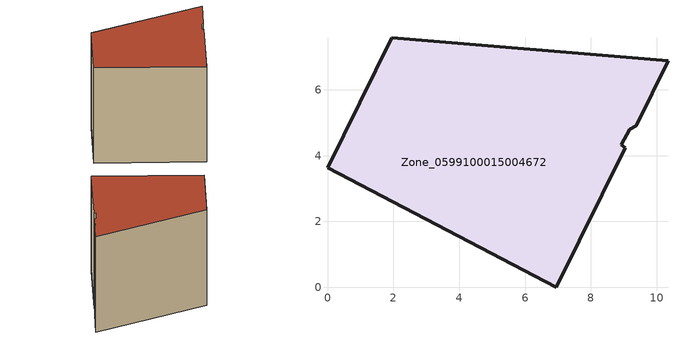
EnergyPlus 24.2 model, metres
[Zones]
Zone_0599100015004672
 floor ground (C_G): 10.34,6.88 9.37,4.91 9.17,4.81 8.92,4.32 9.04,4.24 6.95,0 0,3.62 1.95,7.58 z1.31
 wall outside (C_F): 9.37,4.91 10.34,6.88 1.95,7.58 0,3.62 6.95,0 9.04,4.24 8.92,4.32 9.17,4.81 9.37,4.91 z1.31:9.26
 roof outside (C_R): 6.95,0 9.04,4.24 8.92,4.32 9.17,4.81 9.37,4.91 10.34,6.88 1.95,7.58 0,3.62 z9.26
[BUILDING]
Pand.0599100015004672: North Axis=0; Terrain=City; Loads Convergence Tolerance Value=0.04; Temperature Convergence Tolerance Value=0.4; Solar Distribution=FullExterior; Maximum Number of Warmup Days=25; Minimum Number of Warmup Days=1
[Site:Location]
Rotterdam.The.Hague.AP_ZH_NLD Design_Conditions: Latitude=51.96; Longitude=4.45; Time Zone=1; Elevation=-4.5
[SITE:GROUNDTEMPERATURE:BUILDINGSURFACE]
18, 18, 18, 18, 18, 18, 18, 18, 18, 18, 18, 18
[MATERIAL] Thermal Absorptance=0.9; Solar Absorptance=0.7; Visible Absorptance=0.7
Name | Roughness | Thickness | Conductivity | Density | Specific Heat
G.TI.1975-1991 | MediumSmooth | 0.15 | 0.288461 | 540 | 1210
F.TI.1975-1991 | Rough | 0.3 | 0.230769 | 1920 | 840
R.TI.1975-1991 | MediumRough | 0.2 | 0.153846 | 1500 | 1000
[CONSTRUCTION]
C_G: G.TI.1975-1991
C_F: F.TI.1975-1991
C_R: R.TI.1975-1991
[ZONE]
Zone_0599100015004672: Type=1; Multiplier=1; Ceiling Height=Autocalculate; Volume=Autocalculate; Floor Area=autocalculate; Part of Total Floor Area=Yes
[ZONEINFILTRATION:DESIGNFLOWRATE]
Infil_Zone_0599100015004672: Zone or ZoneList or Space or SpaceList=Zone_0599100015004672; Schedule=AlwaysOn; Design Flow Rate Calculation Method=Flow/Area; Flow Rate per Floor Area=0.003; Constant Term Coefficient=1; Temperature Term Coefficient=0; Velocity Term Coefficient=0; Velocity Squared Term Coefficient=0
[HVACTEMPLATE:ZONE:IDEALLOADSAIRSYSTEM]
Zone_0599100015004672: Maximum Heating Supply Air Temperature=50; Minimum Cooling Supply Air Temperature=13; Maximum Heating Supply Air Humidity Ratio=0.0156; Minimum Cooling Supply Air Humidity Ratio=0.0077; Heating Limit=NoLimit; Cooling Limit=NoLimit; Dehumidification Control Type=ConstantSensibleHeatRatio; Cooling Sensible Heat Ratio=0.7; Dehumidification Setpoint=60; Humidification Control Type=None; Humidification Setpoint=30; Outdoor Air Method=None; Outdoor Air Flow Rate per Person=0.00944; Outdoor Air Flow Rate per Zone Floor Area=0; Outdoor Air Flow Rate per Zone=0; Demand Controlled Ventilation Type=None; Outdoor Air Economizer Type=NoEconomizer; Heat Recovery Type=None; Sensible Heat Recovery Effectiveness=0.7; Latent Heat Recovery Effectiveness=0.65
[ZONECONTROL:THERMOSTAT]
ThermostatControl_Zone_0599100015004672: Zone or ZoneList=Zone_0599100015004672; Control Type Schedule=DualSetpointControlType; Control 1=Thermostat_Zone_0599100015004672; Temperature Difference Between Cutout And Setpoint=0
[THERMOSTATSETPOINT:DUALSETPOINT]
Thermostat_Zone_0599100015004672: Heating Setpoint Temperature Schedule=HeatingSetpoint_Zone_0599100015004672; Cooling Setpoint Temperature Schedule=CoolingSetpoint_Zone_0599100015004672
[SCHEDULE:COMPACT]
HeatingSetpoint_Zone_0599100015004672: Through: 12/31, For: AllDays, Until: 24:00, 21
CoolingSetpoint_Zone_0599100015004672: Through: 12/31, For: AllDays, Until: 24:00, 24
DualSetpointControlType: Through: 12/31, For: AllDays, Until: 24:00, 4
AlwaysOn: Through: 12/31, For: AllDays, Until: 24:00, 1
